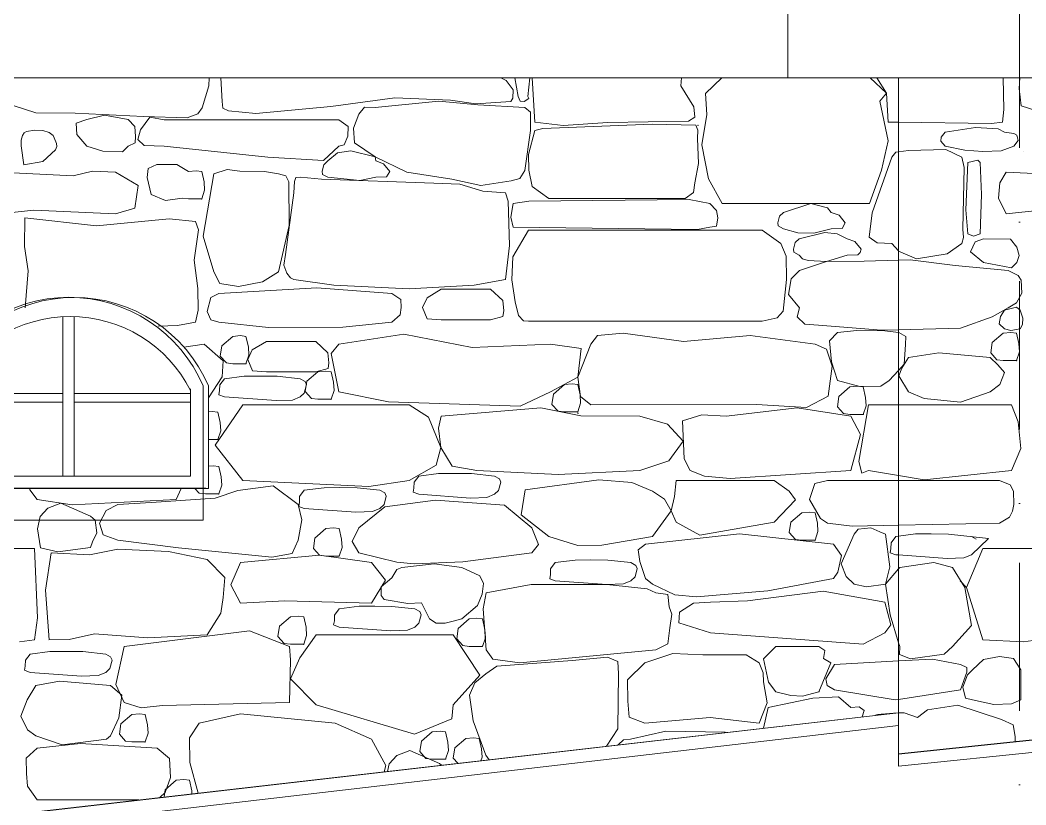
# Model space of a CAD drawing. Header units: millimetres. Extents: x 2399 to 111977, y 1313 to 59551.
# Drawn here: x 91059 to 93455, y 29416 to 31285 of the extents above; entities that cross this region are included whole.
import ezdxf

# ---------------------------------------------------------------- set-up
doc = ezdxf.new("R2010")
doc.units = ezdxf.units.MM
doc.linetypes.add('Штрихпунктирная', pattern=[670.277762, 352.777767, -176.388884, 0, -141.111112])
doc.layers.add('base', color=255, linetype='Continuous', lineweight=0)
doc.layers.add('main line', color=7, linetype='Continuous', lineweight=13)
doc.layers.add('hatch1', color=7, linetype='Continuous', lineweight=20, true_color=0x6a6a6a)

# ---------------------------------------------------------------- blocks, each defined once
blk = doc.blocks.new('*X17')
at = {"layer": 'hatch1', "color": 251, "linetype": 'Continuous', "lineweight": 20, "true_color": 0x6a6a6a}
for p, q in [((91550.4, 7714.3), (91566, 7766.6)), ((91566, 7766.6), (91567.2, 7785.2)), ((91594.8, 7785.2), (91598, 7729.5)), ((92274.7, 7779.4), (92261.8, 7785.2)), ((92291.2, 7756.7), (92274.7, 7779.4)), ((92295.6, 7785.2), (92303.5, 7741.1)), ((92325.9, 7741.1), (92331, 7785.2)), ((92336.6, 7785.2), (92342.8, 7679.6)), ((92690.5, 7766.2), (92692.7, 7785.2)), ((92721.8, 7716.2), (92690.5, 7766.2)), ((92788.3, 7785.2), (92749.8, 7748.6)), ((93181, 7749.2), (93141.7, 7785.2)), ((93158.3, 7785.2), (93181, 7749.2)), ((92290.9, 7737.3), (92291.2, 7756.7)), ((92749.8, 7748.6), (92753, 7698.4)), ((93165.1, 7729.6), (93181, 7749.2)), ((93181, 7749.2), (93184.8, 7680)), ((91101.9, 7718.7), (91154.1, 7702.1)), ((91598, 7729.5), (91599.4, 7713.1)), ((91856.7, 7717.1), (92009.1, 7737.6)), ((92114, 7730), (91962.3, 7714.9)), ((92009.1, 7737.6), (92142, 7732.3)), ((92206.8, 7721), (92114, 7730)), ((92142, 7732.3), (92202, 7723.8)), ((92202, 7723.8), (92285.8, 7729.5)), ((92318.8, 7714.9), (92206.8, 7721)), ((92285.8, 7729.5), (92290.9, 7737.3)), ((92303.5, 7741.1), (92308, 7730.2)), ((92308, 7730.2), (92317.3, 7728.9)), ((92317.3, 7728.9), (92328.5, 7736.4)), ((92328.5, 7736.4), (92325.9, 7741.1)), ((93184.6, 7635.2), (93165.1, 7729.6)), ((91154.1, 7702.1), (91247.6, 7701.2)), ((91247.6, 7701.2), (91410.5, 7693.2)), ((91317.1, 7696.3), (91275.2, 7686.6)), ((91374.2, 7686.6), (91317.1, 7696.3)), ((91514.7, 7690.1), (91540.1, 7699.7)), ((91540.1, 7699.7), (91550.4, 7714.3)), ((91599.4, 7713.1), (91612.8, 7706.7)), ((91612.8, 7706.7), (91677.9, 7700.2)), ((91677.9, 7700.2), (91856.7, 7717.1)), ((91923.2, 7699), (91910.9, 7665.3)), ((91936.7, 7715.9), (91923.2, 7699)), ((91962.3, 7714.9), (91936.7, 7715.9)), ((92332.4, 7703.7), (92318.8, 7714.9)), ((92332.4, 7690.2), (92332.4, 7703.7)), ((92724.6, 7691.8), (92721.8, 7716.2)), ((92753, 7698.4), (92740.8, 7626.1)), ((91275.2, 7686.6), (91250.2, 7677.4)), ((91250.2, 7677.4), (91251.3, 7650.6)), ((91389.8, 7669.6), (91374.2, 7686.6)), ((91425.3, 7692.1), (91403.2, 7661.5)), ((91410.5, 7693.2), (91514.7, 7690.1)), ((91459.4, 7685.2), (91425.3, 7692.1)), ((91875.9, 7685.2), (91459.4, 7685.2)), ((91898.1, 7669.3), (91875.9, 7685.2)), ((92332.6, 7660.2), (92332.4, 7690.2)), ((92342.8, 7679.6), (92410.6, 7671.6)), ((92362.4, 7665.1), (92622.7, 7675.2)), ((92410.6, 7671.6), (92517.1, 7678.8)), ((92517.1, 7678.8), (92709.5, 7682.4)), ((92622.7, 7675.2), (92726.9, 7672.4)), ((92709.5, 7682.4), (92724.6, 7691.8)), ((92731.1, 7660.9), (92726.9, 7672.4)), ((93184.8, 7680), (93209.7, 7679.6)), ((91121.8, 7648.5), (91119.1, 7636.9)), ((91125.8, 7654.3), (91121.8, 7648.5)), ((91131.7, 7657.9), (91125.8, 7654.3)), ((91151.4, 7660.6), (91131.7, 7657.9)), ((91170.7, 7660.3), (91151.4, 7660.6)), ((91185.8, 7655.2), (91170.7, 7660.3)), ((91194.8, 7648.5), (91185.8, 7655.2)), ((91201.1, 7633.2), (91194.8, 7648.5)), ((91251.3, 7650.6), (91275.2, 7622.5)), ((91391.6, 7645.5), (91389.8, 7669.6)), ((91403.2, 7661.5), (91396.5, 7639)), ((91888.2, 7626.3), (91897.4, 7646.9)), ((91897.4, 7646.9), (91898.1, 7669.3)), ((91910.9, 7665.3), (91912.8, 7630.6)), ((92318.8, 7564.4), (92332.6, 7660.2)), ((92342.8, 7660.1), (92328.2, 7602.8)), ((92342.8, 7660.1), (92362.4, 7665.1)), ((92730.5, 7641), (92731.1, 7660.9)), ((91119.1, 7636.9), (91118.8, 7623.2)), ((91118.8, 7623.2), (91125.2, 7578.6)), ((91200.7, 7613.7), (91203.5, 7622.1)), ((91202.7, 7628.8), (91201.1, 7633.2)), ((91203.5, 7622.1), (91202.7, 7628.8)), ((91275.2, 7622.5), (91313.1, 7610.7)), ((91360.6, 7609.6), (91374.2, 7622.5)), ((91374.2, 7622.5), (91390.5, 7630.3)), ((91390.5, 7630.3), (91391.6, 7645.5)), ((91396.5, 7639), (91412.3, 7624.1)), ((91412.3, 7624.1), (91459.4, 7622.5)), ((91459.4, 7622.5), (91706.4, 7596.6)), ((91839.5, 7588.6), (91875.9, 7622.5)), ((91875.9, 7622.5), (91888.2, 7626.3)), ((91912.8, 7630.6), (91962.3, 7597.2)), ((92732.9, 7581.3), (92730.5, 7641)), ((92740.8, 7626.1), (92756.5, 7544.8)), ((93169.1, 7565.5), (93184.6, 7635.2)), ((91170.1, 7585.9), (91200.7, 7613.7)), ((91313.1, 7610.7), (91360.6, 7609.6)), ((91872.8, 7606.6), (91849.9, 7587.5)), ((91904.8, 7612), (91872.8, 7606.6)), ((91962.3, 7597.2), (91904.8, 7612)), ((92328.2, 7602.8), (92328.5, 7565.3)), ((93202.9, 7608.6), (93194, 7596.8)), ((93209.7, 7609.4), (93202.9, 7608.6)), ((91124.9, 7578.5), (91170.1, 7585.9)), ((91441.8, 7578.7), (91421.8, 7569.4)), ((91490, 7579.3), (91441.8, 7578.7)), ((91517.4, 7562.5), (91490, 7579.3)), ((91706.4, 7596.6), (91839.5, 7588.6)), ((91840.4, 7578.3), (91836.3, 7563)), ((91849.9, 7587.5), (91840.4, 7578.3)), ((91962.3, 7597.2), (92038.2, 7560.7)), ((91964.1, 7587.5), (91962.3, 7597.2)), ((91982.5, 7580.5), (91964.1, 7587.5)), ((91997.2, 7562.4), (91982.5, 7580.5)), ((92724.2, 7535.7), (92732.9, 7581.3)), ((93194, 7596.8), (93146.5, 7464)), ((91242.5, 7552.1), (91066, 7560.8)), ((91289.2, 7562.9), (91242.5, 7552.1)), ((91343.4, 7560.8), (91289.2, 7562.9)), ((91397.9, 7529.2), (91343.4, 7560.8)), ((91421.8, 7569.4), (91419.2, 7548.5)), ((91535.9, 7564.1), (91517.4, 7562.5)), ((91549.1, 7562.5), (91535.9, 7564.1)), ((91554.9, 7537.4), (91549.1, 7562.5)), ((91578.2, 7557.2), (91552.5, 7408.3)), ((91609.4, 7567.2), (91578.2, 7557.2)), ((91639.8, 7563.5), (91609.4, 7567.2)), ((91698.4, 7562.7), (91639.8, 7563.5)), ((91732, 7557.2), (91698.4, 7562.7)), ((91749.9, 7551.8), (91732, 7557.2)), ((91756.7, 7538), (91749.9, 7551.8)), ((91836.3, 7563), (91837.3, 7555.5)), ((91837.3, 7555.5), (91849.9, 7548.6)), ((91989.8, 7549.5), (91997.2, 7562.4)), ((92038.2, 7560.7), (92145.2, 7544.4)), ((92307.2, 7546), (92318.8, 7564.4)), ((92328.5, 7565.3), (92336.6, 7527)), ((93140.6, 7486.5), (93169.1, 7565.5)), ((91389.8, 7475.2), (91397.9, 7529.2)), ((91419.2, 7548.5), (91428.5, 7507.7)), ((91556.1, 7517.8), (91554.9, 7537.4)), ((91757.5, 7433.5), (91756.7, 7538)), ((91770.4, 7538.7), (91768.9, 7511.6)), ((91773.5, 7548.4), (91770.4, 7538.7)), ((91784.2, 7548.7), (91773.5, 7548.4)), ((91834.6, 7544.2), (91784.2, 7548.7)), ((92102.2, 7534.5), (91834.6, 7544.2)), ((91849.9, 7548.6), (91925.9, 7541)), ((91925.9, 7541), (91964.1, 7548.6)), ((91964.1, 7548.6), (91989.8, 7549.5)), ((92164.5, 7532.1), (92102.2, 7534.5)), ((92145.2, 7544.4), (92213.9, 7529.4)), ((92219, 7515.8), (92164.5, 7532.1)), ((92213.9, 7529.4), (92286.3, 7540.1)), ((92286.3, 7540.1), (92307.2, 7546)), ((92336.6, 7527), (92376.2, 7497.8)), ((92720.8, 7512.5), (92724.2, 7535.7)), ((92756.5, 7544.8), (92789.4, 7486.5)), ((91428.5, 7507.7), (91462.4, 7493.7)), ((91549.1, 7497.1), (91556.1, 7517.8)), ((91768.9, 7511.6), (91748.6, 7364.4)), ((92273.2, 7511.6), (92219, 7515.8)), ((92279.4, 7491.6), (92273.2, 7511.6)), ((92701.6, 7497.8), (92720.8, 7512.5)), ((91462.4, 7493.7), (91502.4, 7499.1)), ((91502.4, 7499.1), (91517.4, 7497.1)), ((91517.4, 7497.1), (91549.1, 7497.1)), ((92282.6, 7386.5), (92279.4, 7491.6)), ((92291.1, 7486.5), (92285.4, 7453.5)), ((92328.7, 7491.6), (92291.1, 7486.5)), ((92710.6, 7496), (92328.7, 7491.6)), ((92376.2, 7497.8), (92701.6, 7497.8)), ((92759.7, 7486.5), (92710.6, 7496)), ((92776.2, 7469.5), (92759.7, 7486.5)), ((92789.4, 7486.5), (93140.6, 7486.5)), ((93000.8, 7486.4), (92935.3, 7465.1)), ((93040.5, 7476), (93000.8, 7486.4)), ((91066, 7461.4), (91149.1, 7470.7)), ((91149.1, 7470.7), (91343.4, 7461.4)), ((91343.4, 7461.4), (91389.8, 7475.2)), ((92779.4, 7452.1), (92776.2, 7469.5)), ((92925.8, 7455.8), (92921.7, 7440.5)), ((92935.3, 7465.1), (92925.8, 7455.8)), ((93049.5, 7465.1), (93040.5, 7476)), ((93067.9, 7458.1), (93049.5, 7465.1)), ((93082.6, 7439.9), (93067.9, 7458.1)), ((93146.5, 7464), (93139.9, 7405.6)), ((91127.7, 7452.4), (91126.9, 7384)), ((91298.3, 7432.8), (91127.7, 7452.4)), ((91471.3, 7449.7), (91298.3, 7432.8)), ((91534.2, 7443.7), (91471.3, 7449.7)), ((91541.8, 7423.1), (91534.2, 7443.7)), ((91732, 7323.5), (91757.5, 7433.5)), ((92285.4, 7453.5), (92291.1, 7429.6)), ((92759.7, 7429.6), (92776.2, 7431.8)), ((92776.2, 7431.8), (92779.4, 7452.1)), ((92921.7, 7440.5), (92922.7, 7433.1)), ((92922.7, 7433.1), (92935.3, 7426.1)), ((93075.2, 7427), (93082.6, 7439.9)), ((91531.2, 7351.6), (91541.8, 7423.1)), ((91552.5, 7408.3), (91578.2, 7323.5)), ((92328, 7422.5), (92290.9, 7358.9)), ((92291.1, 7429.6), (92731, 7424.3)), ((92885.1, 7422.5), (92328, 7422.5)), ((92731, 7424.3), (92759.7, 7429.6)), ((92929.2, 7391.1), (92885.1, 7422.5)), ((92935.3, 7426.1), (92970.1, 7416.7)), ((92970.1, 7416.7), (93008.1, 7415.2)), ((93034.2, 7417.2), (92972.9, 7402.3)), ((93008.1, 7415.2), (93049.5, 7426.1)), ((93063.4, 7414), (93034.2, 7417.2)), ((93049.5, 7426.1), (93075.2, 7427)), ((93087.1, 7402.3), (93063.4, 7414)), ((91126.9, 7384), (91135.5, 7325.5)), ((92273.2, 7305), (92282.6, 7386.5)), ((92942.3, 7360.7), (92929.2, 7391.1)), ((92963.4, 7393.1), (92959.4, 7377.8)), ((92972.9, 7402.3), (92963.4, 7393.1)), ((93105.6, 7395.3), (93087.1, 7402.3)), ((93120.3, 7377.2), (93105.6, 7395.3)), ((93139.9, 7405.6), (93158.4, 7392.1)), ((93158.4, 7392.1), (93194, 7390.8)), ((93194, 7390.8), (93209.3, 7373.1)), ((91748.6, 7364.4), (91745.1, 7339.2)), ((92290.9, 7358.9), (92287.9, 7304.1)), ((92942.5, 7304.9), (92942.3, 7360.7)), ((92959.4, 7377.8), (92960.4, 7370.4)), ((92960.4, 7370.4), (92972.9, 7363.4)), ((92972.9, 7363.4), (92981.1, 7354.6)), ((93038.2, 7348.4), (93087.1, 7363.4)), ((93087.1, 7363.4), (93112.8, 7364.3)), ((93112.8, 7364.3), (93118, 7369.5)), ((93118, 7369.5), (93120.3, 7377.2)), ((93209.3, 7373.1), (93209.7, 7372.9)), ((91539.9, 7283.5), (91531.2, 7351.6)), ((91745.1, 7339.2), (91751.6, 7320.2)), ((93038.2, 7348.4), (92973.6, 7326.8)), ((92981.1, 7354.6), (92994.2, 7350.6)), ((92994.2, 7350.6), (93038.2, 7348.4)), ((93128, 7348.6), (93038.2, 7348.4)), ((93209.7, 7351), (93128, 7348.6)), ((91135.5, 7325.5), (91128.6, 7237.4)), ((91578.2, 7323.5), (91592, 7296)), ((91693.7, 7299.9), (91732, 7323.5)), ((91751.6, 7320.2), (91760.6, 7309.2)), ((92973.6, 7326.8), (92954, 7306.5)), ((91592, 7296), (91637.1, 7288.6)), ((91637.1, 7288.6), (91693.7, 7299.9)), ((91760.6, 7309.2), (91768.9, 7305)), ((91768.9, 7305), (91863.7, 7291.8)), ((91863.7, 7291.8), (92043.6, 7283.2)), ((92043.6, 7283.2), (92198.3, 7292)), ((92198.3, 7292), (92273.2, 7305)), ((92287.9, 7304.1), (92296.3, 7252.2)), ((92935.1, 7229.6), (92942.5, 7304.9)), ((92954, 7306.5), (92947.8, 7269.7)), ((91540.4, 7231.8), (91539.9, 7283.5)), ((91590, 7272), (91570.9, 7261.9)), ((91823.2, 7285.7), (91590, 7272)), ((92001.9, 7272), (91823.2, 7285.7)), ((92023.3, 7257.7), (92001.9, 7272)), ((92120.1, 7281.9), (92086, 7261.6)), ((92237.6, 7281.9), (92120.1, 7281.9)), ((92266.3, 7254.8), (92237.6, 7281.9)), ((92947.8, 7269.7), (92973.6, 7237.7)), ((91570.9, 7261.9), (91562.3, 7229.3)), ((92022.3, 7220.9), (92024.3, 7238.8)), ((92024.3, 7238.8), (92023.3, 7257.7)), ((92086, 7261.6), (92075.5, 7238.3)), ((92269.1, 7230.8), (92266.3, 7254.8)), ((92296.3, 7252.2), (92304, 7219.2)), ((91534.2, 7203.7), (91540.4, 7231.8)), ((91562.3, 7229.3), (91571.1, 7209.2)), ((92001.9, 7203.4), (92022.3, 7220.9)), ((92075.5, 7238.3), (92086.5, 7211.6)), ((92237.6, 7209.3), (92266.9, 7217.3)), ((92266.9, 7217.3), (92269.1, 7230.8)), ((92304, 7219.2), (92315.8, 7206.5)), ((92920.6, 7213.7), (92935.1, 7229.6)), ((92973.6, 7237.7), (92968.5, 7216.5)), ((92968.5, 7216.5), (92986, 7198.8)), ((91445.3, 7193.9), (91491.1, 7195.6)), ((91491.1, 7195.6), (91534.2, 7203.7)), ((91571.1, 7209.2), (91590, 7203.4)), ((91590, 7203.4), (91708, 7191)), ((91708, 7191), (91885.5, 7191.3)), ((91885.5, 7191.3), (92001.9, 7203.4)), ((92086.5, 7211.6), (92120.1, 7209.3)), ((92120.1, 7209.3), (92237.6, 7209.3)), ((92315.8, 7206.5), (92328, 7206)), ((92328, 7206), (92885.1, 7206)), ((92885.1, 7206), (92920.6, 7213.7)), ((92986, 7198.8), (93018.9, 7196)), ((93018.9, 7196), (93168.7, 7184.3)), ((91622.9, 7169.7), (91596.9, 7147.1)), ((91641.3, 7171.4), (91622.9, 7169.7)), ((91654.6, 7169.7), (91641.3, 7171.4)), ((91660.3, 7144.7), (91654.6, 7169.7)), ((92030.6, 7175.2), (91875.9, 7151.4)), ((92193.7, 7143.5), (92030.6, 7175.2)), ((92491.9, 7171.5), (92476.5, 7151.4)), ((92553.1, 7177.3), (92491.9, 7171.5)), ((92697.5, 7157.8), (92553.1, 7177.3)), ((92856.1, 7171.9), (92697.5, 7157.8)), ((93010.7, 7151.4), (92856.1, 7171.9)), ((93064.1, 7178.8), (93045.2, 7159.4)), ((93110.2, 7183.7), (93064.1, 7178.8)), ((93177.2, 7182.6), (93110.2, 7183.7)), ((93168.7, 7184.3), (93209.7, 7185.3)), ((93209.7, 7178.9), (93177.2, 7182.6)), ((91554.9, 7151.4), (91506.1, 7143.6)), ((91600.4, 7111.2), (91554.9, 7151.4)), ((91596.9, 7147.1), (91593.2, 7122.6)), ((91661.6, 7125), (91660.3, 7144.7)), ((91703.3, 7157.8), (91669.3, 7137.5)), ((91820.8, 7157.8), (91703.3, 7157.8)), ((91849.5, 7130.6), (91820.8, 7157.8)), ((91875.9, 7151.4), (91857.7, 7129)), ((92380.2, 7151.4), (92193.7, 7143.5)), ((92453.1, 7140.9), (92380.2, 7151.4)), ((92476.5, 7151.4), (92445.7, 7072.6)), ((93038.4, 7139.1), (93010.7, 7151.4)), ((93045.2, 7159.4), (93050.2, 7109.2)), ((91593.2, 7122.6), (91607.9, 7106.3)), ((91654.6, 7104.4), (91661.6, 7125)), ((91669.3, 7137.5), (91658.7, 7114.2)), ((91852.4, 7106.7), (91849.5, 7130.6)), ((91857.7, 7129), (91875.9, 7037.2)), ((92445.7, 7072.6), (92453.1, 7140.9)), ((93051.8, 7098.5), (93038.4, 7139.1)), ((91597.5, 7073.2), (91600.4, 7111.2)), ((91607.9, 7106.3), (91622.9, 7104.4)), ((91622.9, 7104.4), (91654.6, 7104.4)), ((91658.7, 7114.2), (91669.8, 7087.5)), ((91850.1, 7093.2), (91852.4, 7106.7)), ((93041.9, 7027.1), (93051.8, 7098.5)), ((93050.2, 7109.2), (93064.1, 7064.6)), ((91565.4, 7023.2), (91597.5, 7073.2)), ((91650.6, 7075), (91603.3, 7068.8)), ((91688.1, 7075.2), (91650.6, 7075)), ((91669.8, 7087.5), (91703.3, 7085.2)), ((91729, 7074.9), (91688.1, 7075.2)), ((91703.3, 7085.2), (91820.8, 7085.2)), ((91783.6, 7068.8), (91729, 7074.9)), ((91825.8, 7085.4), (91799.7, 7062.8)), ((91820.8, 7085.2), (91850.1, 7093.2)), ((91844.2, 7087), (91825.8, 7085.4)), ((91857.4, 7085.4), (91844.2, 7087)), ((91863.2, 7060.3), (91857.4, 7085.4)), ((92380.2, 7037.2), (92445.7, 7072.6)), ((92445.7, 7072.6), (92451.8, 7026.7)), ((93187.6, 7064.6), (93209.7, 7088.7)), ((91592.2, 7054.3), (91591.8, 7040.4)), ((91603.3, 7068.8), (91592.2, 7054.3)), ((91795.3, 7062.4), (91783.6, 7068.8)), ((91793.4, 7034.8), (91798.7, 7054.7)), ((91798.7, 7054.7), (91795.3, 7062.4)), ((91799.7, 7062.8), (91796, 7038.2)), ((91864.4, 7040.7), (91863.2, 7060.3)), ((92413.4, 7055), (92387.4, 7032.4)), ((92431.9, 7056.6), (92413.4, 7055)), ((92445.3, 7055), (92431.9, 7056.6)), ((92450.8, 7030.8), (92445.3, 7055)), ((93064.1, 7064.6), (93117.6, 7050.3)), ((93093.9, 7049.1), (93067.8, 7026.5)), ((93112.3, 7050.7), (93093.9, 7049.1)), ((93125.5, 7049.1), (93112.3, 7050.7)), ((93117.6, 7050.3), (93167.5, 7050.9)), ((93131.3, 7024), (93125.5, 7049.1)), ((93167.5, 7050.9), (93187.6, 7064.6)), ((91591.8, 7040.4), (91590, 7030.5)), ((91590, 7030.5), (91603.3, 7025.6)), ((91603.3, 7025.6), (91726.2, 7016.6)), ((91765.6, 7018.1), (91783.6, 7025.6)), ((91783.6, 7025.6), (91793.4, 7034.8)), ((91796, 7038.2), (91810.8, 7022)), ((91857.4, 7020.1), (91864.4, 7040.7)), ((91875.9, 7037.2), (91994.3, 7013.5)), ((92307.9, 7003.6), (92380.2, 7037.2)), ((92387.4, 7032.4), (92383.7, 7007.8)), ((92452.1, 7010.3), (92450.8, 7030.8)), ((92451.8, 7026.7), (92476.5, 7006.9)), ((92990.3, 7000.3), (93041.9, 7027.1)), ((93067.8, 7026.5), (93064.1, 7001.9)), ((93132.5, 7004.4), (93131.3, 7024)), ((91646.9, 7006.9), (91581.5, 6910.9)), ((92043.6, 7006.9), (91646.9, 7006.9)), ((91726.2, 7016.6), (91765.6, 7018.1)), ((91810.8, 7022), (91825.8, 7020.1)), ((91825.8, 7020.1), (91857.4, 7020.1)), ((91994.3, 7013.5), (92307.9, 7003.6)), ((92089.5, 6977), (92043.6, 7006.9)), ((92357.4, 6999.2), (92120.1, 6979.8)), ((92452.9, 6980.8), (92357.4, 6999.2)), ((92383.7, 7007.8), (92398.4, 6991.6)), ((92445.1, 6989.6), (92452.1, 7010.3)), ((92476.5, 7006.9), (92871.4, 7007.5)), ((92968.1, 6999.2), (92798.7, 6979.8)), ((92871.4, 7007.5), (92990.3, 7000.3)), ((93096.3, 6979.8), (92968.1, 6999.2)), ((93064.1, 7001.9), (93078.9, 6985.7)), ((93137.9, 7006.9), (93114.9, 6871.5)), ((93125.5, 6983.7), (93132.5, 7004.4)), ((93209.7, 7006.9), (93137.9, 7006.9)), ((91574.3, 6991.1), (91565.4, 6990.3)), ((91587.6, 6989.5), (91574.3, 6991.1)), ((91593.3, 6964.4), (91587.6, 6989.5)), ((92118.9, 6905.2), (92089.5, 6977)), ((92120.1, 6979.8), (92113.2, 6951.4)), ((92398.4, 6991.6), (92413.4, 6989.6)), ((92413.4, 6989.6), (92445.1, 6989.6)), ((92593.1, 6979.8), (92452.9, 6980.8)), ((92659.3, 6960.6), (92593.1, 6979.8)), ((92741.1, 6982.4), (92695.2, 6968.6)), ((92798.7, 6979.8), (92741.1, 6982.4)), ((93078.9, 6985.7), (93093.9, 6983.7)), ((93093.9, 6983.7), (93125.5, 6983.7)), ((93118.7, 6936.1), (93096.3, 6979.8)), ((91594.6, 6944.8), (91593.3, 6964.4)), ((92113.2, 6951.4), (92118.9, 6905.2)), ((92696.8, 6919.7), (92659.3, 6960.6)), ((92695.2, 6968.6), (92698.7, 6877.6)), ((91587.6, 6924.1), (91594.6, 6944.8)), ((93096.3, 6850.4), (93118.7, 6936.1)), ((91565.4, 6924.1), (91587.6, 6924.1)), ((91581.5, 6910.9), (91646.9, 6826)), ((92108.2, 6863.1), (92118.9, 6905.2)), ((92118.9, 6905.2), (92145.6, 6860.4)), ((92662.4, 6873.4), (92696.8, 6919.7)), ((91576.4, 6861.4), (91565.4, 6860.5)), ((91589.7, 6859.8), (91576.4, 6861.4)), ((91595.4, 6834.8), (91589.7, 6859.8)), ((92043.6, 6826), (92108.2, 6863.1)), ((92145.6, 6860.4), (92204.5, 6850.4)), ((92593.1, 6850.4), (92662.4, 6873.4)), ((92698.7, 6877.6), (92713.2, 6850.4)), ((93114.9, 6871.5), (93122.1, 6844)), ((91596.7, 6815.1), (91595.4, 6834.8)), ((92066.4, 6836.8), (92055.3, 6822.2)), ((92113.7, 6843), (92066.4, 6836.8)), ((92151.2, 6843.2), (92113.7, 6843)), ((92192, 6842.9), (92151.2, 6843.2)), ((92246.6, 6836.8), (92192, 6842.9)), ((92204.5, 6850.4), (92398.6, 6840.6)), ((92258.4, 6830.3), (92246.6, 6836.8)), ((92398.6, 6840.6), (92593.1, 6850.4)), ((92713.2, 6850.4), (92747.6, 6836.4)), ((92747.6, 6836.4), (92808.7, 6831)), ((92808.7, 6831), (93096.3, 6850.4)), ((93122.1, 6844), (93137.9, 6850.4)), ((93137.9, 6850.4), (93209.7, 6838.2)), ((91139.4, 6807.6), (91139.2, 6804.4)), ((91487.9, 6781.4), (91499.8, 6807.6)), ((91532.8, 6807.6), (91543, 6796.4)), ((91589.7, 6794.5), (91596.7, 6815.1)), ((91719, 6813.3), (91635, 6802.8)), ((91646.9, 6826), (91947.3, 6811.9)), ((91779, 6769.5), (91719, 6813.3)), ((91840.8, 6809.3), (91793.5, 6803.1)), ((91878.3, 6809.6), (91840.8, 6809.3)), ((91919.2, 6809.2), (91878.3, 6809.6)), ((91973.8, 6803.1), (91919.2, 6809.2)), ((91947.3, 6811.9), (92043.6, 6826)), ((92054.9, 6808.3), (92053.1, 6798.4)), ((92055.3, 6822.2), (92054.9, 6808.3)), ((92256.5, 6802.7), (92261.8, 6822.6)), ((92261.8, 6822.6), (92258.4, 6830.3)), ((92495.7, 6828.3), (92319.8, 6804)), ((92574.5, 6821.8), (92495.7, 6828.3)), ((92623.2, 6801.3), (92574.5, 6821.8)), ((92679.8, 6826), (92676.1, 6788.6)), ((92913.4, 6826), (92679.8, 6826)), ((92949.4, 6800.8), (92913.4, 6826)), ((93010.3, 6819.3), (92997.5, 6781.4)), ((93040.2, 6826), (93010.3, 6819.3)), ((93209.7, 6826), (93040.2, 6826)), ((91139.2, 6804.4), (91157, 6781.4)), ((91580.9, 6783.9), (91428.4, 6773.9)), ((91543, 6796.4), (91558, 6794.5)), ((91558, 6794.5), (91589.7, 6794.5)), ((91635, 6802.8), (91580.9, 6783.9)), ((91782.4, 6788.6), (91782, 6774.7)), ((91793.5, 6803.1), (91782.4, 6788.6)), ((91985.5, 6796.7), (91973.8, 6803.1)), ((91983.6, 6769.1), (91988.9, 6789)), ((91988.9, 6789), (91985.5, 6796.7)), ((92053.1, 6798.4), (92066.4, 6793.5)), ((92066.4, 6793.5), (92189.3, 6784.5)), ((92189.3, 6784.5), (92228.7, 6786.1)), ((92228.7, 6786.1), (92246.6, 6793.5)), ((92246.6, 6793.5), (92256.5, 6802.7)), ((92319.8, 6804), (92310, 6744.3)), ((92652, 6782.1), (92623.2, 6801.3)), ((92676.1, 6788.6), (92667.7, 6753.8)), ((92964.3, 6780.6), (92949.4, 6800.8)), ((91157, 6781.4), (91240.5, 6768.7)), ((91182.4, 6760.7), (91164.3, 6740.8)), ((91213, 6772.5), (91182.4, 6760.7)), ((91283.7, 6741.4), (91213, 6772.5)), ((91240.5, 6768.7), (91487.9, 6781.4)), ((91349.1, 6769.5), (91321.3, 6754.8)), ((91428.4, 6773.9), (91349.1, 6769.5)), ((91787.3, 6732.4), (91779, 6769.5)), ((91782, 6774.7), (91780.2, 6764.8)), ((91780.2, 6764.8), (91793.5, 6759.9)), ((91793.5, 6759.9), (91916.4, 6750.9)), ((91985.1, 6763.4), (91923.2, 6713.9)), ((91955.8, 6752.4), (91973.8, 6759.9)), ((91973.8, 6759.9), (91983.6, 6769.1)), ((92106.3, 6779.4), (91985.1, 6763.4)), ((92270.6, 6768), (92106.3, 6779.4)), ((92335.6, 6713.9), (92270.6, 6768)), ((92667.7, 6753.8), (92652, 6782.1)), ((92913.4, 6726.9), (92964.3, 6780.6)), ((92997.5, 6781.4), (93024, 6735.5)), ((91164.3, 6740.8), (91158, 6711.5)), ((91295.5, 6731.9), (91283.7, 6741.4)), ((91321.3, 6754.8), (91305.6, 6725.1)), ((91916.4, 6750.9), (91955.8, 6752.4)), ((92310, 6744.3), (92376.2, 6692.7)), ((92623.2, 6692.7), (92667.7, 6753.8)), ((92667.7, 6753.8), (92679.8, 6726.9)), ((92979, 6749.5), (92953, 6726.9)), ((92997.4, 6751.1), (92979, 6749.5)), ((93010.7, 6749.5), (92997.4, 6751.1)), ((93016.5, 6724.4), (93010.7, 6749.5)), ((93024, 6735.5), (93040.2, 6725)), ((91158, 6711.5), (91164.7, 6666.2)), ((91299.3, 6701.8), (91295.5, 6731.9)), ((91305.6, 6725.1), (91314.5, 6696.7)), ((91779, 6684.1), (91787.3, 6732.4)), ((91844.9, 6711.8), (91818.8, 6689.2)), ((91863.3, 6713.4), (91844.9, 6711.8)), ((91876.6, 6711.8), (91863.3, 6713.4)), ((91882.3, 6686.7), (91876.6, 6711.8)), ((91923.2, 6713.9), (91907.9, 6681.2)), ((92351.6, 6674.3), (92335.6, 6713.9)), ((92679.8, 6726.9), (92736.5, 6696.5)), ((92736.5, 6696.5), (92913.4, 6726.9)), ((92953, 6726.9), (92949.3, 6702.3)), ((93017.7, 6704.8), (93016.5, 6724.4)), ((93040.2, 6725), (93099.3, 6717.8)), ((93099.3, 6717.8), (93209.7, 6720.1)), ((93144, 6713.9), (93113.8, 6710.3)), ((93165.2, 6703.8), (93144, 6713.9)), ((91289.2, 6680.5), (91299.3, 6701.8)), ((91314.5, 6696.7), (91349.1, 6684.1)), ((91818.8, 6689.2), (91815.2, 6664.6)), ((92376.2, 6692.7), (92445.7, 6671.3)), ((92503, 6672), (92623.2, 6692.7)), ((92830.9, 6699.2), (92606.6, 6674.8)), ((93054.8, 6674.8), (92830.9, 6699.2)), ((92949.3, 6702.3), (92964, 6686.1)), ((93010.7, 6684.1), (93017.7, 6704.8)), ((93104.3, 6698.6), (93072.8, 6628)), ((93113.8, 6710.3), (93104.3, 6698.6)), ((93178.9, 6698.6), (93165.2, 6703.8)), ((93189.1, 6620.7), (93178.9, 6698.6)), ((93202.9, 6692.7), (93191.8, 6678.2)), ((93209.7, 6693.6), (93202.9, 6692.7)), ((91150.3, 6664.3), (91018.5, 6664.3)), ((91157.8, 6499), (91150.3, 6664.3)), ((91164.7, 6666.2), (91206.3, 6656.2)), ((91206.3, 6656.2), (91284.1, 6666.8)), ((91284.1, 6666.8), (91289.2, 6680.5)), ((91349.1, 6684.1), (91494.1, 6666)), ((91494.1, 6666), (91716.1, 6643.5)), ((91764.7, 6652.4), (91779, 6684.1)), ((91815.2, 6664.6), (91829.9, 6648.4)), ((91876.6, 6646.4), (91883.6, 6667.1)), ((91883.6, 6667.1), (91882.3, 6686.7)), ((91907.9, 6681.2), (91923.2, 6654)), ((92335.6, 6654), (92351.6, 6674.3)), ((92445.7, 6671.3), (92503, 6672)), ((92606.6, 6674.8), (92589, 6661.2)), ((92964, 6686.1), (92979, 6684.1)), ((92979, 6684.1), (93010.7, 6684.1)), ((93074.1, 6648), (93054.8, 6674.8)), ((93191.4, 6664.3), (93189.6, 6654.4)), ((93191.8, 6678.2), (93191.4, 6664.3)), ((91190.7, 6653.8), (91177, 6565.3)), ((91194.5, 6654), (91190.7, 6653)), ((91281.9, 6649.7), (91190.7, 6653.8)), ((91349.1, 6662.7), (91281.9, 6649.7)), ((91470.1, 6657.6), (91349.1, 6662.7)), ((91561.7, 6637.9), (91470.1, 6657.6)), ((91829.9, 6648.4), (91641.7, 6630.7)), ((91716.1, 6643.5), (91764.7, 6652.4)), ((91829.9, 6648.4), (91844.9, 6646.4)), ((91953.6, 6630.7), (91829.9, 6648.4)), ((91844.9, 6646.4), (91876.6, 6646.4)), ((91923.2, 6654), (92014.2, 6631.9)), ((92171.2, 6632.7), (92335.6, 6654)), ((92589, 6661.2), (92593.1, 6633.2)), ((93064.8, 6608), (93074.1, 6648)), ((93189.6, 6654.4), (93202.9, 6649.5)), ((93202.9, 6649.5), (93209.7, 6649)), ((91604.2, 6595), (91561.7, 6637.9)), ((91641.7, 6630.7), (91618.1, 6577.8)), ((91987.1, 6589), (91953.6, 6630.7)), ((92025.7, 6618.8), (92013.7, 6614.5)), ((92014.2, 6631.9), (92055.4, 6627.5)), ((92103.2, 6628.1), (92025.7, 6618.8)), ((92055.4, 6627.5), (92171.2, 6632.7)), ((92168.9, 6618.8), (92103.2, 6628.1)), ((92211.5, 6599.2), (92168.9, 6618.8)), ((92380.6, 6616.2), (92380.2, 6602.2)), ((92391.7, 6630.7), (92380.6, 6616.2)), ((92439, 6636.9), (92391.7, 6630.7)), ((92476.5, 6637.1), (92439, 6636.9)), ((92517.3, 6636.8), (92476.5, 6637.1)), ((92571.9, 6630.7), (92517.3, 6636.8)), ((92583.7, 6624.2), (92571.9, 6630.7)), ((92581.8, 6596.7), (92587.1, 6616.6)), ((92587.1, 6616.6), (92583.7, 6624.2)), ((92593.1, 6633.2), (92606.6, 6593)), ((93072.8, 6628), (93084.5, 6597.4)), ((93178.9, 6579.1), (93189.1, 6620.7)), ((93209.7, 6616.1), (93178.9, 6579.1)), ((91600.6, 6548), (91604.2, 6595)), ((92001.9, 6594.5), (91976.5, 6573.2)), ((92013.7, 6614.5), (92001.9, 6594.5)), ((92220.8, 6580.9), (92211.5, 6599.2)), ((92380.2, 6602.2), (92378.4, 6592.4)), ((92378.4, 6592.4), (92391.7, 6587.5)), ((92571.9, 6587.5), (92581.8, 6596.7)), ((92606.6, 6593), (92623.2, 6579.2)), ((92897.9, 6563.9), (93054.8, 6593)), ((93054.8, 6593), (93064.8, 6608)), ((93084.5, 6597.4), (93104.3, 6579.1)), ((91618.1, 6577.8), (91641.7, 6533.8)), ((91953.6, 6533.8), (91987.1, 6589)), ((91976.5, 6573.2), (91976.4, 6552.5)), ((92217.8, 6555.8), (92220.8, 6580.9)), ((92334.3, 6578.7), (92227, 6558.7)), ((92514.6, 6578.4), (92334.3, 6578.7)), ((92391.7, 6587.5), (92514.6, 6578.4)), ((92514.6, 6578.4), (92554, 6580)), ((92610.5, 6568.6), (92514.6, 6578.4)), ((92554, 6580), (92571.9, 6587.5)), ((92631, 6558.7), (92610.5, 6568.6)), ((92623.2, 6579.2), (92676.7, 6553.8)), ((93104.3, 6579.1), (93133.6, 6572.7)), ((93133.6, 6572.7), (93178.9, 6579.1)), ((93178.9, 6579.1), (93190, 6506.6)), ((91177, 6565.3), (91185.6, 6447.1)), ((91595, 6510.2), (91600.6, 6548)), ((91976.4, 6552.5), (91983.6, 6542.6)), ((92206.2, 6528.9), (92217.8, 6555.8)), ((92227, 6558.7), (92220.1, 6521)), ((92660.3, 6555.1), (92631, 6558.7)), ((92663.2, 6525.5), (92660.3, 6555.1)), ((92676.7, 6553.8), (92728.4, 6549.6)), ((92728.4, 6549.6), (92897.9, 6563.9)), ((93029.7, 6562.6), (92849.8, 6539.5)), ((93176.9, 6536.2), (93029.7, 6562.6)), ((91641.7, 6533.8), (91747.5, 6539.5)), ((91747.5, 6539.5), (91953.6, 6533.8)), ((91876.8, 6520.5), (91865.7, 6505.9)), ((91924.1, 6526.7), (91876.8, 6520.5)), ((91961.6, 6526.9), (91924.1, 6526.7)), ((92002.5, 6526.6), (91961.6, 6526.9)), ((91983.6, 6542.6), (92039.9, 6533)), ((92057.1, 6520.5), (92002.5, 6526.6)), ((92039.9, 6533), (92073.1, 6535.1)), ((92068.8, 6514), (92057.1, 6520.5)), ((92073.1, 6535.1), (92091.6, 6496.6)), ((92168.9, 6496.6), (92206.2, 6528.9)), ((92220.1, 6521), (92227, 6422.7)), ((92669.2, 6508.3), (92663.2, 6525.5)), ((92721.3, 6533.8), (92688.1, 6512.5)), ((92761.7, 6536.2), (92721.3, 6533.8)), ((92849.8, 6539.5), (92761.7, 6536.2)), ((93191.4, 6482.9), (93176.9, 6536.2)), ((91150.3, 6447.1), (91157.8, 6499)), ((91561.7, 6459), (91595, 6510.2)), ((91760.6, 6501.8), (91734.5, 6479.2)), ((91779, 6503.4), (91760.6, 6501.8)), ((91792.2, 6501.8), (91779, 6503.4)), ((91798, 6476.7), (91792.2, 6501.8)), ((91865.7, 6505.9), (91865.3, 6492)), ((92066.9, 6486.4), (92072.3, 6506.3)), ((92072.3, 6506.3), (92068.8, 6514)), ((92091.6, 6496.6), (92108, 6486.9)), ((92148.2, 6491.6), (92168.9, 6496.6)), ((92186.5, 6496.6), (92160.5, 6473.9)), ((92204.9, 6498.2), (92186.5, 6496.6)), ((92218.2, 6496.6), (92204.9, 6498.2)), ((92223.9, 6471.5), (92218.2, 6496.6)), ((92664.4, 6475.7), (92669.2, 6508.3)), ((92688.1, 6512.5), (92686.1, 6487.2)), ((93190, 6506.6), (93209.7, 6440)), ((91734.5, 6479.2), (91730.8, 6454.7)), ((91799.2, 6457.1), (91798, 6476.7)), ((91865.3, 6492), (91863.5, 6482.2)), ((91863.5, 6482.2), (91876.8, 6477.2)), ((91876.8, 6477.2), (91999.8, 6468.2)), ((92039.2, 6469.8), (92057.1, 6477.2)), ((92057.1, 6477.2), (92066.9, 6486.4)), ((92108, 6486.9), (92128.9, 6486.9)), ((92128.9, 6486.9), (92148.2, 6491.6)), ((92160.5, 6473.9), (92156.8, 6449.4)), ((92660.1, 6437.2), (92664.4, 6475.7)), ((92686.1, 6487.2), (92761.7, 6463.6)), ((93176.9, 6463.6), (93191.4, 6482.9)), ((91185.1, 6447.1), (91233.2, 6447.7)), ((91233.2, 6447.7), (91293.2, 6461.4)), ((91293.2, 6461.4), (91420.5, 6451.5)), ((91662.8, 6468.3), (91364.3, 6431.3)), ((91420.5, 6451.5), (91561.7, 6459)), ((91758.4, 6431.3), (91662.8, 6468.3)), ((91730.8, 6454.7), (91745.6, 6438.4)), ((91821.7, 6459), (91782.6, 6403.8)), ((91792.2, 6436.5), (91799.2, 6457.1)), ((92148.5, 6459), (91821.7, 6459)), ((91999.8, 6468.2), (92039.2, 6469.8)), ((92212.1, 6362.6), (92148.5, 6459)), ((92156.8, 6449.4), (92171.5, 6433.1)), ((92218.2, 6431.2), (92225.2, 6451.9)), ((92225.2, 6451.9), (92223.9, 6471.5)), ((92761.7, 6463.6), (93125.8, 6436.5)), ((93125.8, 6436.5), (93176.9, 6463.6)), ((91114.8, 6442.4), (91150.3, 6447.1)), ((91364.3, 6431.3), (91344.5, 6340.7)), ((91745.6, 6438.4), (91760.6, 6436.5)), ((91760.7, 6399.1), (91758.4, 6431.3)), ((91760.6, 6436.5), (91792.2, 6436.5)), ((92171.5, 6433.1), (92186.5, 6431.2)), ((92186.5, 6431.2), (92218.2, 6431.2)), ((92631, 6422.7), (92660.1, 6437.2)), ((92917.5, 6431.3), (92888.2, 6401.3)), ((93019.8, 6431.3), (92917.5, 6431.3)), ((93033.7, 6421.6), (93019.8, 6431.3)), ((91140, 6412.6), (91128.9, 6398.1)), ((91187.3, 6418.8), (91140, 6412.6)), ((91224.8, 6419), (91187.3, 6418.8)), ((91265.7, 6418.7), (91224.8, 6419)), ((91320.3, 6412.6), (91265.7, 6418.7)), ((91332, 6406.1), (91320.3, 6412.6)), ((91335.4, 6398.4), (91332, 6406.1)), ((91782.6, 6403.8), (91760.7, 6354)), ((92227, 6422.7), (92243.2, 6400.6)), ((92243.2, 6400.6), (92307, 6392)), ((92307, 6392), (92631, 6422.7)), ((92516.3, 6405.8), (92432.2, 6397.5)), ((92540.9, 6394.9), (92516.3, 6405.8)), ((92672, 6414.6), (92605.2, 6391.7)), ((92743.4, 6411.5), (92672, 6414.6)), ((92846.2, 6411.5), (92743.4, 6411.5)), ((92877.2, 6391.7), (92846.2, 6411.5)), ((92888.2, 6401.3), (92900, 6345.8)), ((93030.5, 6402.4), (93033.7, 6421.6)), ((93048.6, 6391.8), (93030.5, 6402.4)), ((91128.5, 6384.1), (91126.7, 6374.3)), ((91128.9, 6398.1), (91128.5, 6384.1)), ((91320.3, 6369.4), (91330.1, 6378.6)), ((91330.1, 6378.6), (91335.4, 6398.4)), ((91758.4, 6297.3), (91760.7, 6399.1)), ((92252.3, 6384), (92226.4, 6365.9)), ((92432.2, 6397.5), (92252.3, 6384)), ((92542.5, 6365.9), (92540.9, 6394.9)), ((92605.2, 6391.7), (92563.5, 6351.5)), ((92886.7, 6368.2), (92877.2, 6391.7)), ((93019.8, 6323), (93048.6, 6391.8)), ((93057.4, 6388.4), (93036.2, 6353.8)), ((93209.7, 6396.6), (93057.4, 6388.4)), ((91126.7, 6374.3), (91140, 6369.4)), ((91140, 6369.4), (91262.9, 6360.3)), ((91262.9, 6360.3), (91302.3, 6361.9)), ((91302.3, 6361.9), (91320.3, 6369.4)), ((91760.7, 6354), (91821.7, 6292)), ((92148.5, 6292), (92212.1, 6362.6)), ((92226.4, 6365.9), (92199.7, 6344.3)), ((92540.7, 6234.7), (92542.5, 6365.9)), ((92888.2, 6346.6), (92886.7, 6368.2)), ((93036.2, 6353.8), (93039.7, 6338)), ((91153.7, 6338.2), (91132.8, 6303.7)), ((91210.5, 6348.5), (91153.7, 6338.2)), ((91332, 6338.2), (91210.5, 6348.5)), ((91358.9, 6315), (91332, 6338.2)), ((91344.5, 6340.7), (91364.3, 6297.3)), ((92199.7, 6344.3), (92187.2, 6315.3)), ((92563.5, 6351.5), (92564.5, 6300.8)), ((92896.3, 6297), (92888.2, 6346.6)), ((92900, 6345.8), (92917.5, 6323)), ((93039.7, 6338), (93057.4, 6327.6)), ((91351.4, 6261.3), (91358.9, 6315)), ((92187.2, 6315.3), (92196.1, 6253.8)), ((93005.1, 6307.5), (92899, 6285.4)), ((92917.5, 6323), (92953.2, 6314.3)), ((92953.2, 6314.3), (92981, 6312.5)), ((92981, 6312.5), (93019.8, 6323)), ((93066.4, 6311.1), (93005.1, 6307.5)), ((93057.4, 6327.6), (93201.8, 6303.8)), ((93096.3, 6285.4), (93066.4, 6311.1)), ((93201.8, 6303.8), (93209.7, 6305)), ((91132.8, 6303.7), (91117.8, 6265.2)), ((91364.3, 6297.3), (91404.5, 6284.8)), ((91404.5, 6284.8), (91455.5, 6290.4)), ((91455.5, 6290.4), (91758.4, 6297.3)), ((91821.7, 6292), (92056.4, 6222)), ((92144.8, 6258.3), (92148.5, 6292)), ((92564.5, 6300.8), (92567.7, 6262.5)), ((92877.2, 6248.4), (92896.3, 6297)), ((92899, 6285.4), (92887.6, 6236.2)), ((93115.8, 6287.4), (93096.3, 6285.4)), ((93128.1, 6278.5), (93115.8, 6287.4)), ((91117.8, 6265.2), (91134.2, 6232.5)), ((91332, 6218.1), (91351.4, 6261.3)), ((91382.5, 6269.1), (91356.5, 6246.4)), ((91400.9, 6270.7), (91382.5, 6269.1)), ((91414.2, 6269.1), (91400.9, 6270.7)), ((91419.9, 6244), (91414.2, 6269.1)), ((91641.2, 6270.7), (91543.2, 6248.4)), ((91867.3, 6248.4), (91641.2, 6270.7)), ((92056.4, 6222), (92144.8, 6258.3)), ((92567.7, 6262.5), (92605.2, 6248.4)), ((92605.2, 6248.4), (92760.8, 6261.7)), ((92760.8, 6261.7), (92877.2, 6248.4)), ((93123.4, 6263.2), (93128.1, 6278.5)), ((93158.5, 6269.2), (93153.4, 6266.7)), ((93197.8, 6272.2), (93158.5, 6269.2)), ((93203.6, 6272.4), (93197.8, 6272.2)), ((91134.2, 6232.5), (91153.7, 6218.1)), ((91356.5, 6246.4), (91352.8, 6221.9)), ((91421.2, 6224.4), (91419.9, 6244)), ((91543.2, 6248.4), (91520, 6213.7)), ((91953.6, 6210.1), (91867.3, 6248.4)), ((92196.1, 6253.8), (92226.4, 6171.9)), ((92513.5, 6193.3), (92540.7, 6234.7)), ((91153.7, 6218.1), (91216.9, 6196.6)), ((91216.9, 6196.6), (91321.8, 6210.1)), ((91321.8, 6210.1), (91332, 6218.1)), ((91352.8, 6221.9), (91367.5, 6205.7)), ((91414.2, 6203.7), (91421.2, 6224.4)), ((91520, 6213.7), (91520.8, 6154.8)), ((91988.2, 6147.3), (91953.6, 6210.1)), ((92098.5, 6227.9), (92072.5, 6205.3)), ((92117, 6229.5), (92098.5, 6227.9)), ((92130.2, 6227.9), (92117, 6229.5)), ((92136, 6202.8), (92130.2, 6227.9)), ((92178.4, 6212.1), (92152.4, 6189.4)), ((92196.8, 6213.7), (92178.4, 6212.1)), ((92210.1, 6212.1), (92196.8, 6213.7)), ((92215.9, 6187), (92210.1, 6212.1)), ((92553.9, 6208.3), (92541.9, 6196.6)), ((92571.1, 6210.2), (92553.9, 6208.3)), ((92654.9, 6229.5), (92571.1, 6210.2)), ((92796.9, 6227), (92654.9, 6229.5)), ((92800.1, 6226.2), (92796.9, 6227)), ((91157, 6189), (91130.6, 6164.7)), ((91260.6, 6200.1), (91157, 6189)), ((91442.8, 6189), (91260.6, 6200.1)), ((91367.5, 6205.7), (91382.5, 6203.7)), ((91382.5, 6203.7), (91414.2, 6203.7)), ((91472.6, 6164.4), (91442.8, 6189)), ((92072.5, 6205.3), (92068.8, 6180.8)), ((92137.2, 6183.2), (92136, 6202.8)), ((92152.4, 6189.4), (92148.7, 6164.9)), ((92217.1, 6167.4), (92215.9, 6187)), ((91130.6, 6164.7), (91131.9, 6128.2)), ((91474.8, 6119.3), (91472.6, 6164.4)), ((92014.1, 6171.3), (91996, 6151.5)), ((92044.7, 6183.2), (92014.1, 6171.3)), ((92115.4, 6152.1), (92044.7, 6183.2)), ((92068.8, 6180.8), (92083.5, 6164.5)), ((92083.5, 6164.5), (92098.5, 6162.6)), ((92098.5, 6162.6), (92130.2, 6162.6)), ((92130.2, 6162.6), (92137.2, 6183.2)), ((92148.7, 6164.9), (92159.7, 6152.8)), ((92214.3, 6159), (92217.1, 6167.4)), ((92226.4, 6171.9), (92233.8, 6161.3)), ((91520.8, 6154.8), (91540.6, 6081.8)), ((91984, 6132.6), (91988.2, 6147.3)), ((91996, 6151.5), (91992.1, 6133.5)), ((92120.2, 6148.2), (92115.4, 6152.1)), ((91131.9, 6128.2), (91133.9, 6098.6)), ((91461.8, 6082.8), (91474.8, 6119.3)), ((91487.9, 6112.4), (91461.9, 6089.8)), ((91506.4, 6114), (91487.9, 6112.4)), ((91519.6, 6112.4), (91506.4, 6114)), ((91525.4, 6087.3), (91519.6, 6112.4)), ((91133.9, 6098.6), (91157, 6065.6)), ((91461.9, 6089.8), (91459.3, 6072.5)), ((91157, 6065.6), (91399.3, 6065.6)), ((91449.1, 6071.3), (91461.8, 6082.8)), ((91525.8, 6080.1), (91525.4, 6087.3))]:
    blk.add_line(p, q, dxfattribs=at)
for p in [(92731.7, 7672.6), (91549.1, 7497.1), (91654.6, 7104.4), (91857.4, 7020.1), (92445.1, 6989.6), (92446, 6986.4), (93125.5, 6983.7), (91587.6, 6924.1), (91589.7, 6794.5), (93010.7, 6684.1), (91876.6, 6646.4), (91792.2, 6436.5), (92218.2, 6431.2), (93019.8, 6323), (91414.2, 6203.7), (92130.2, 6162.6)]:
    blk.add_point(p, dxfattribs=at)
blk = doc.blocks.new('Штриховка_9', base_point=(0, 2500))
at = {"layer": 'base', "color": 255, "linetype": 'Continuous', "lineweight": 0}
for p, q in [((89090, 7785.2), (93209.7, 7785.2)), ((93209.7, 7785.2), (93209.7, 6273.1)), ((91565.4, 6807.6), (91565.4, 7051.6)), ((90925.1, 6807.6), (91565.4, 6807.6)), ((93209.7, 6273.1), (89087.9, 5800.6))]:
    blk.add_line(p, q, dxfattribs=at)
blk.add_arc((91245.2, 6914.1), 348.4, 23.2318, 156.7682, dxfattribs=at)
at = {"layer": 'hatch1', "color": 251, "linetype": 'Continuous', "lineweight": 20, "true_color": 0x6a6a6a}
blk.add_blockref('*X17', (0, 0), dxfattribs=at)
blk = doc.blocks.new('*X19')
at = {"layer": 'hatch1', "color": 251, "linetype": 'Continuous', "lineweight": 20, "true_color": 0x6a6a6a}
for p, q in [((93460.8, 7709.7), (93458.9, 7785.2)), ((93496.8, 7760.3), (93498.5, 7785.2)), ((93501.9, 7718.7), (93496.8, 7760.3)), ((93501.9, 7718.7), (93554.1, 7702.1)), ((93457.6, 7680), (93460.8, 7709.7)), ((93209.7, 7679.6), (93431.4, 7676.8)), ((93431.4, 7676.8), (93457.6, 7680)), ((93320.8, 7656.2), (93311.4, 7644)), ((93393.3, 7667.4), (93320.8, 7656.2)), ((93446.8, 7664.4), (93393.3, 7667.4)), ((93461.9, 7656.2), (93446.8, 7664.4)), ((93484.2, 7652.6), (93461.9, 7656.2)), ((93491.9, 7649.3), (93484.2, 7652.6)), ((93494.5, 7636.6), (93491.9, 7649.3)), ((93311.4, 7644), (93310.2, 7634.3)), ((93310.2, 7634.3), (93320.8, 7622.5)), ((93320.8, 7622.5), (93367.8, 7613.2)), ((93454.2, 7611.9), (93484.5, 7622.5)), ((93484.5, 7622.5), (93494.5, 7636.6)), ((93233.5, 7612.2), (93209.7, 7609.4)), ((93322.1, 7614.8), (93233.5, 7612.2)), ((93360.4, 7596.8), (93322.1, 7614.8)), ((93367.8, 7613.2), (93410.8, 7610.1)), ((93410.8, 7610.1), (93454.2, 7611.9)), ((93366.4, 7572), (93360.4, 7596.8)), ((93375.1, 7583.9), (93370.4, 7470.8)), ((93398.7, 7589.2), (93375.1, 7583.9)), ((93404.3, 7583.9), (93398.7, 7589.2)), ((93407.1, 7507.5), (93404.3, 7583.9)), ((93362.6, 7424.9), (93366.4, 7572)), ((93466, 7560.8), (93451.3, 7535.2)), ((93642.5, 7552.1), (93466, 7560.8)), ((93451.3, 7535.2), (93448, 7499.2)), ((93404.3, 7414.1), (93407.1, 7507.5)), ((93448, 7499.2), (93466, 7461.4)), ((93370.4, 7470.8), (93375.1, 7414.1)), ((93466, 7461.4), (93549.1, 7470.7)), ((93364.6, 7405.2), (93362.6, 7424.9)), ((93375.1, 7414.1), (93388.4, 7408)), ((93388.4, 7408), (93404.3, 7414.1)), ((93325.6, 7366.6), (93360.4, 7390.8)), ((93360.4, 7390.8), (93364.6, 7405.2)), ((93392, 7395.2), (93381.1, 7370.7)), ((93412.5, 7402.3), (93392, 7395.2)), ((93476.4, 7401.3), (93412.5, 7402.3)), ((93491.7, 7382.3), (93476.4, 7401.3)), ((93209.7, 7372.9), (93252.3, 7354.4)), ((93252.3, 7354.4), (93325.6, 7366.6)), ((93381.1, 7370.7), (93412.5, 7345.3)), ((93497.2, 7362.1), (93491.7, 7382.3)), ((93491.7, 7345.3), (93497.2, 7362.1)), ((93237.8, 7351.8), (93209.7, 7351)), ((93344.5, 7338.7), (93237.8, 7351.8)), ((93470.6, 7326.8), (93344.5, 7338.7)), ((93412.5, 7345.3), (93478.7, 7332.8)), ((93478.7, 7332.8), (93491.7, 7345.3)), ((93495.1, 7314.8), (93470.6, 7326.8)), ((93502.2, 7303.5), (93495.1, 7314.8)), ((93503.6, 7272.7), (93502.2, 7303.5)), ((93490.9, 7249.5), (93503.6, 7272.7)), ((93491.2, 7239.1), (93462.3, 7231.8)), ((93470.6, 7237.7), (93490.9, 7249.5)), ((93499.4, 7231.8), (93491.2, 7239.1)), ((93357.4, 7188.9), (93432.5, 7216.5)), ((93432.5, 7216.5), (93470.6, 7237.7)), ((93452.7, 7216.9), (93449.9, 7199.4)), ((93462.3, 7231.8), (93452.7, 7216.9)), ((93506.1, 7213.2), (93499.4, 7231.8)), ((93449.9, 7199.4), (93462.3, 7187.5)), ((93499.4, 7187.5), (93505.1, 7198.2)), ((93505.1, 7198.2), (93506.1, 7213.2)), ((93209.7, 7185.3), (93357.4, 7188.9)), ((93210.8, 7178.8), (93209.7, 7178.9)), ((93227.1, 7169), (93210.8, 7178.8)), ((93226, 7150.5), (93227.1, 7169)), ((93459.2, 7177.5), (93433.2, 7154.9)), ((93477.7, 7179.1), (93459.2, 7177.5)), ((93462.3, 7187.5), (93477.5, 7183.7)), ((93477.5, 7183.7), (93499.4, 7187.5)), ((93490.9, 7177.5), (93477.7, 7179.1)), ((93496.7, 7152.4), (93490.9, 7177.5)), ((93223.2, 7103.4), (93226, 7150.5)), ((93433.2, 7154.9), (93429.5, 7130.4)), ((93497.9, 7132.8), (93496.7, 7152.4)), ((93233.5, 7119.1), (93217.3, 7093.6)), ((93306, 7130.3), (93233.5, 7119.1)), ((93428.4, 7119.1), (93306, 7130.3)), ((93446.2, 7102), (93428.4, 7119.1)), ((93429.5, 7130.4), (93444.2, 7114.1)), ((93490.9, 7112.2), (93497.9, 7132.8)), ((93209.7, 7088.7), (93223.2, 7103.4)), ((93444.2, 7114.1), (93459.2, 7112.2)), ((93462.3, 7083.6), (93446.2, 7102)), ((93459.2, 7112.2), (93490.9, 7112.2)), ((93217.3, 7093.6), (93210.8, 7075.6)), ((93210.8, 7075.6), (93233.5, 7037.2)), ((93450.8, 7055), (93462.3, 7083.6)), ((93428.4, 7037.2), (93450.8, 7055)), ((93233.5, 7037.2), (93270.8, 7021.7)), ((93357.2, 7012.9), (93428.4, 7037.2)), ((93479, 7006.9), (93209.7, 7006.9)), ((93270.8, 7021.7), (93357.2, 7012.9)), ((93494.8, 6965.9), (93479, 7006.9)), ((93500.9, 6902.5), (93494.8, 6965.9)), ((93479, 6850.4), (93500.9, 6902.5)), ((93209.7, 6838.2), (93270.4, 6828)), ((93270.4, 6828), (93479, 6850.4)), ((93450.1, 6826), (93209.7, 6826)), ((93476, 6816.3), (93450.1, 6826)), ((93483.6, 6801.3), (93476, 6816.3)), ((93484.8, 6769.5), (93483.6, 6801.3)), ((93481.4, 6753), (93484.8, 6769.5)), ((93450.1, 6725), (93473.8, 6739.2)), ((93473.8, 6739.2), (93481.4, 6753)), ((93209.7, 6720.1), (93450.1, 6725)), ((93250.2, 6699), (93209.7, 6693.6)), ((93287.7, 6699.2), (93250.2, 6699)), ((93328.6, 6698.9), (93287.7, 6699.2)), ((93424.4, 6688.1), (93328.6, 6698.9)), ((93394.9, 6686.3), (93383.2, 6692.7)), ((93383.2, 6649.5), (93424.4, 6688.1)), ((93410.5, 6664.3), (93371.4, 6571.3)), ((93542.3, 6664.3), (93410.5, 6664.3)), ((93209.7, 6649), (93325.8, 6640.5)), ((93325.8, 6640.5), (93365.3, 6642.1)), ((93365.3, 6642.1), (93383.2, 6649.5)), ((93212.5, 6619.4), (93209.7, 6616.1)), ((93294, 6631.3), (93212.5, 6619.4)), ((93338.6, 6619.4), (93294, 6631.3)), ((93367.9, 6571.2), (93338.6, 6619.4)), ((93356.6, 6587.6), (93371.4, 6571.3)), ((93383.2, 6481.2), (93367.9, 6571.2)), ((93371.4, 6571.3), (93410.5, 6447.1)), ((93338.6, 6430.6), (93383.2, 6481.2)), ((93209.7, 6440), (93212.5, 6430.6)), ((93212.5, 6430.6), (93211.9, 6411.8)), ((93318.8, 6412.7), (93338.6, 6430.6)), ((93410.5, 6447.1), (93506.8, 6442.4)), ((93506.8, 6442.4), (93542.3, 6447.1)), ((93290.4, 6401), (93209.7, 6396.6)), ((93211.9, 6411.8), (93238.3, 6401.6)), ((93238.3, 6401.6), (93318.8, 6412.7)), ((93357.7, 6388.4), (93290.4, 6401)), ((93412.1, 6399.8), (93386.1, 6375.2)), ((93450.7, 6407.1), (93412.1, 6399.8)), ((93483.9, 6402.7), (93450.7, 6407.1)), ((93501, 6375.2), (93483.9, 6402.7)), ((93372.3, 6381), (93357.7, 6388.4)), ((93372.3, 6370.1), (93372.3, 6381)), ((93357.7, 6327.6), (93372.3, 6370.1)), ((93374, 6363.6), (93362.9, 6334.3)), ((93386.1, 6375.2), (93374, 6363.6)), ((93501, 6303.9), (93501, 6375.2)), ((93362.9, 6334.3), (93369.3, 6307.5)), ((93209.7, 6305), (93357.7, 6327.6)), ((93369.3, 6307.5), (93386.1, 6303.9)), ((93386.1, 6303.9), (93437, 6293.1)), ((93479, 6294.2), (93501, 6303.9)), ((93278.7, 6279.9), (93254.7, 6261.9)), ((93351, 6291.4), (93278.7, 6279.9)), ((93454.8, 6257), (93351, 6291.4)), ((93437, 6293.1), (93479, 6294.2)), ((93223.4, 6273.1), (93209.7, 6272.6)), ((93254.7, 6261.9), (93223.4, 6273.1)), ((93482.8, 6244.4), (93454.8, 6257)), ((93488, 6216.4), (93482.8, 6244.4)), ((93487.3, 6204.2), (93488, 6216.4))]:
    blk.add_line(p, q, dxfattribs=at)
blk.add_point((93490.9, 7112.2), dxfattribs=at)
blk = doc.blocks.new('Штриховка_10', base_point=(0, 2500))
at = {"layer": 'base', "color": 255, "linetype": 'Continuous', "lineweight": 0}
for p, q in [((93209.7, 7785.2), (98807.9, 7785.2)), ((93209.7, 6175.4), (93209.7, 7785.2)), ((98807.9, 6755.9), (93209.7, 6175.4))]:
    blk.add_line(p, q, dxfattribs=at)
at = {"layer": 'hatch1', "color": 251, "linetype": 'Continuous', "lineweight": 20, "true_color": 0x6a6a6a}
blk.add_blockref('*X19', (0, 0), dxfattribs=at)

msp = doc.modelspace()

# ---------------------------------------------------------------- linework, layer by layer
at = {"layer": 'hatch1', "color": 251, "linetype": 'Continuous', "lineweight": 20, "true_color": 0x6a6a6a}
for p, q in [((91160.5692, 30578.6381), (91160.5692, 30198.8058)), ((91187.2423, 30579.234), (91187.2423, 30199.2613)), ((91160.5692, 30396.0479), (90890.8604, 30396.0479)), ((91464.7771, 30396.0479), (91187.2423, 30396.0479)), ((91464.7771, 30407.1314), (91464.7771, 30198.8058)), ((91160.5692, 30375.5221), (90890.8604, 30375.5221)), ((91464.7771, 30375.5221), (91187.2423, 30375.5221)), ((91464.7771, 30198.8058), (90890.8604, 30198.8058)), ((91500.9803, 30170.2202), (90854.5289, 30170.2202)), ((91494.8817, 30170.2202), (91494.8817, 30094.643)), ((91494.8817, 30094.643), (90852.0547, 30094.643))]:
    msp.add_line(p, q, dxfattribs=at)
msp.add_arc((91177.8188, 30257.7062), 321.6659, 26.8615779, 153.1384221, dxfattribs=at)
at = {"layer": 'main line', "color": 7, "linetype": 'Continuous', "lineweight": 13}
for p, q in [((92888.0883, 31147.3016), (92888.0883, 35969.8175)), ((106813.5056, 31147.551), (89030.1664, 31147.551)), ((93275.7859, 31147.551), (89275.7859, 31147.551)), ((93152.0194, 31147.5772), (93152.0194, 29508.6611)), ((98275.7859, 31147.551), (93275.7859, 31147.551)), ((93152.0194, 29537.0218), (102647.1732, 30522.2815)), ((102636.1216, 30474.8223), (93152.0194, 29508.6611)), ((91494.8817, 30414.1642), (91494.8817, 30170.2202)), ((86475.4793, 28866.3707), (93152.0194, 29635.5019)), ((93152.0194, 29605.3118), (86475.4793, 28829.8619))]:
    msp.add_line(p, q, dxfattribs=at)
at = {"layer": 'main line', "color": 7, "linetype": 'Штрихпунктирная', "lineweight": 13}
msp.add_line((93439.9716, 34685.5026), (93439.9716, 28033.4466), dxfattribs=at)
at = {"layer": 'main line', "color": 7, "linetype": 'Continuous', "lineweight": 13}
for centre, radius, start, end in [((93450.7859, 31147.551), 175, 269.9921841, 270.0078159), ((91174.7053, 30276.7258), 348.4282, 23.2318252, 156.7681748)]:
    msp.add_arc(centre, radius, start, end, dxfattribs=at)

# ---------------------------------------------------------------- block references
at = {"layer": 'hatch1', "color": 251, "linetype": 'Continuous', "lineweight": 20, "true_color": 0x6a6a6a}
for name in ['Штриховка_9', 'Штриховка_10']:
    msp.add_blockref(name, (-57.7281, 25862.3784), dxfattribs=at)

doc.saveas('drawing.dxf')
